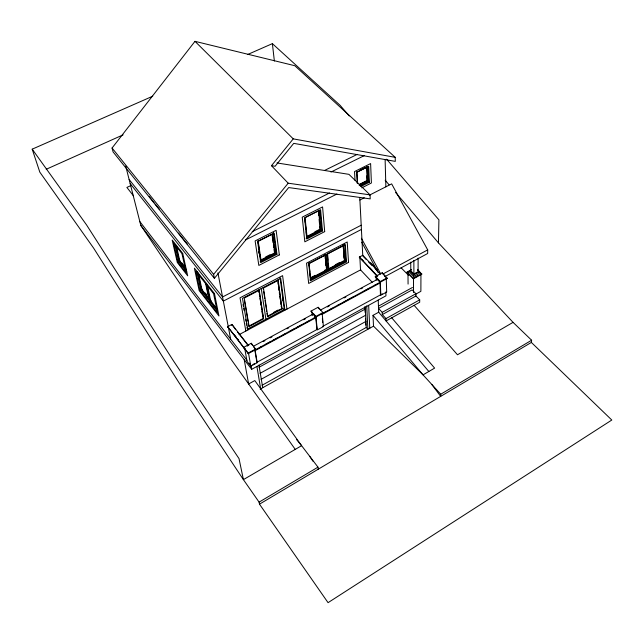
<?xml version="1.0" encoding="UTF-8"?>
<svg xmlns="http://www.w3.org/2000/svg" width="644" height="644" viewBox="0 0 644 644"><rect width="100%" height="100%" fill="white"/><g stroke="black" fill="none" stroke-linecap="round" stroke-linejoin="round"><path stroke-width="0.97" d="M418.117 258.099L418.101 271.696L413.899 273.982L410.792 270.858L410.743 262.124M419.695 299.854L419.695 302.253L386.078 320.954L385.998 318.571L382.295 314.578L382.222 312.356L378.535 308.396L412.16 289.889L415.919 293.736L415.919 295.974L419.695 299.854L385.998 318.571M420.943 274.135L420.878 291.329L415.984 294.034M411.347 269.707L407.161 271.977L407.169 272.557L413.359 278.82L421.756 274.231L417.61 269.506M369.567 195.092L391.649 183.87L427.697 249.88L427.664 253.503L384.862 276.622M531.356 342.431L611.8 420.033L328.062 602.663L259.492 504.163L531.356 342.431L531.614 340.225L513.051 322.354L438.451 242.869L438.91 219.829L386.585 159.181M428.84 371.475L378.688 312.219L373.021 315.343L423.036 374.864L440.738 394.225L440.681 396.374L431.81 384.46M276.96 162.948L348.951 174.347L370.042 194.858L370.211 198.883L288.689 187.565L214.396 278.329L113.086 151.928L112.064 148.023L194.987 41.337L294.807 65.712L395.215 157.345L395.295 161.378L293.72 143.362L275.109 166.273L271.47 165.709L293.245 138.871L395.215 157.345M214.396 278.329L213.615 274.376L288.19 183.194L370.042 194.858M259.492 504.163L259.089 502.135L317.983 467.15L301.609 445.688L254.807 380.572L248.632 383.977M440.738 394.225L531.614 340.225M513.051 322.354L457.49 354.764L414.148 305.337M262.076 385.257L366.251 327.474L365.204 307.236M260.16 389.137L373.504 326.154L373.021 315.343M382.222 312.356L415.919 293.736M261.078 379.34L365.937 321.404M382.295 314.578L415.919 295.974M260.071 373.335L365.623 315.254M259.041 367.257L365.301 309.031M378.455 306.158L412.458 287.474M413.722 276.429L419.316 273.37L419.325 271.832L413.714 274.891L413.722 276.429L409.592 272.259L409.576 270.722L411.178 269.852M252.794 364.568L254.557 363.602M256.312 362.644L317.114 329.454M322.394 326.564L382.311 293.857M244.648 348.042L247.03 361.332L250.814 366.227L257.222 362.725L254.976 349.426M413.359 278.82L413.351 278.24L421.756 273.652M415.968 276.856L417.626 275.946M125.709 166.096L140.819 225.44L251.691 369.31L385.957 295.829L385.837 291.933M253.599 346.697L255.837 349.539L251.257 343.26L243.682 347.341L248.246 353.653L387.108 278.482L382.182 272.782L375.267 276.501L380.177 282.233L375.267 276.501M259.266 347.8L261.029 346.85M265.433 344.459L270.73 341.594M272.493 340.644L277.781 337.778M283.07 334.912L284.833 333.954M290.122 331.097L294.533 328.706M296.296 327.756L301.585 324.89M306.882 322.024L308.645 321.066M313.934 318.2L315.697 317.251L316.035 317.637L255.177 350.594L254.855 350.191L256.908 362.322M325.421 311.986L321.903 313.894L322.242 314.28L380.371 282.797L380.016 282.426L380.467 294.863M330.71 309.12L332.465 308.17M337.754 305.312L339.509 304.354M343.912 301.972L345.675 301.022M347.438 300.064L349.201 299.114M350.956 298.156L352.719 297.206M364.166 291.007L365.929 290.058M367.692 289.1L369.455 288.15M374.736 285.284L376.499 284.334M407.169 272.557L409.681 271.188M253.398 346.279L313.29 313.95L315.971 317.041M320.366 310.126L377.553 279.263L380.346 282.193M263.179 341.634L264.942 340.684M270.222 337.834L271.977 336.884M286.942 328.802L288.705 327.852M303.67 319.77L305.433 318.82M327.458 306.922L329.221 305.972M344.162 297.906L345.925 296.956M360.865 288.882L362.628 287.932M248.246 353.653L248.141 353.065L255.74 348.951M315.673 316.526L322.926 312.598L318.208 307.22L310.98 311.108L315.729 317.122L310.98 311.108M380.161 281.629L387.092 277.878M247.151 346.118L248.834 345.208M375.291 277.105L377.883 275.713M383.003 273.974L427.697 249.88M239.085 334.647L360.785 269.756M273.853 312.284L278.063 310.038M258.896 289.889L263.316 318.426L248.826 326.138L249.131 326.524L263.629 318.804L259.21 290.267L244.269 298.067L249.131 326.524M267.743 316.615L263.452 288.061L278.2 280.365L282.056 308.999L267.743 316.615L267.437 316.236L281.742 308.621L277.878 279.987M244.857 349.209L227.662 326.677L231.937 324.423L248.471 345.514M376.812 275.938L359.344 257.093L362.749 255.29L376.611 269.707M227.783 327.265L228.314 326.983M359.376 257.697L359.827 256.835M310.996 277.556L315.23 275.326M324.536 270.424L326.226 269.538L326.886 270.255L310.802 278.731L308.887 262.953L309.184 265.843M335.283 264.764L339.686 262.446M328.553 268.846L344.427 260.474L343.357 244.986L344.765 260.828L328.883 269.2L327.571 253.744L343.695 245.34M309.877 280.06L345.804 261.118L344.645 243.987M309.217 263.316L325.542 254.799L326.886 270.255M361.421 229.433L223.339 301.102L130.16 183.58M217.157 310.03L210.089 300.973L211.143 300.434M361.204 225.207L222.55 296.964L129.114 179.459M199.978 290.46L195.889 271.269L213.607 293.712L217.439 312.879L199.978 290.46L201.54 289.663M265.674 256.972L270.061 254.726M314.884 231.8L319.134 229.626M205.5 282.877L208.922 299.484L201.419 289.872L202.466 289.341M272.315 234.521L274.787 252.851L260.731 260.047L259.87 254.267M306.705 236.517L320.326 229.554L318.587 210.145L318.933 210.508L320.664 229.916L307.043 236.887L305.055 217.511M261.053 260.426L275.109 253.229L272.517 233.933L258.188 241.162L261.053 260.426L260.401 259.669M260.096 261.834L276.3 253.535L273.499 232.484M306.077 238.288L321.783 230.246L320.004 210.033M276.96 254.283L260.748 262.599L257.608 241.589L274.167 233.233L276.96 254.283L275.648 252.794M359.851 200.034L364.263 197.788M359.4 185.359L367.652 181.206L367.032 167.094L357.009 172.085L357.605 183.363M360.197 185.85L368.674 181.584L368.038 166.699M360.873 186.51L369.358 182.236L368.69 166.361L356.639 172.359M361.735 187.855L371.403 182.985L370.614 163.576L354.522 171.578L355.005 180.296M305.924 217.068L318.933 210.508M245.428 239.979L336.884 194.053M359.545 184.281L366.967 180.545L366.758 175.844M359.062 185.021L367.305 180.875L366.686 166.764M252.255 231.663L329.503 192.999M360.004 170.088L365.011 167.601M178.034 262.301L173.655 243.102L181.954 253.623L186.229 272.815L178.034 262.301L179.563 261.536M185.939 270.045L179.418 261.697L180.441 261.19M330.96 172.045L364.174 155.663M324.504 170.475L357.259 154.367M131.4 185.335L126.884 187.436L133.566 195.937M46.223 169.275L123.101 134.854M259.089 502.135L243.408 479.635L178.943 382.617L93.613 248.109L39.815 172.141L32.2 149.167L152.749 96.198M247.538 54.555L272.38 43.639L340.137 105.35L349.298 115.968M367.99 180.924L369.358 182.236M366.967 180.545L367.652 181.206M357.009 172.085L356.663 171.755L357.219 183.266M373.504 326.154L423.036 374.864L434.62 368.11L391.737 317.806M194.987 41.337L293.245 138.871M417.61 270.086L421.756 274.231M409.576 270.722L413.714 274.891M407.161 271.977L413.351 278.24M401.099 267.783L408.699 275.487M387.108 278.482L382.182 272.782M370.638 262.728L377.368 269.715M375.017 268.427L377.086 270.585M366.267 259.524L362.781 255.893L359.787 197.732M368.36 261.697L371.846 265.32M376.724 270.399L380.21 274.03M361.872 259.54L363.216 260.941M369.254 267.252L371.942 270.061M359.344 257.093L377.464 276.034M271.47 165.709L288.19 183.194M376.732 277.83L380.322 281.597L380.813 295.234L386.674 292.038L386.263 278.385M372.232 282.249L360.535 269.892L359.916 258.397M320.664 229.916L319.988 229.192L319.722 226.277M327.297 269.812L327.949 270.528L326.572 254.396M366.251 327.474L367.885 329.277L366.71 305.868M318.273 307.816L319.448 309.16M258.188 241.162L257.858 240.784L258.292 243.674M313.62 313.797L315.335 315.785M385.176 180.215L389.073 184.804M395.577 192.443L438.451 242.869M283.666 308.718L284.93 310.207L280.72 278.377L242.466 298.325L247.924 329.937M282.056 308.999L281.162 306.278M263.452 288.061L263.13 287.683L263.428 289.647M296.538 439.538L301.609 445.688L243.408 479.635L239.013 458.592L173.308 360.648L86.554 224.925L32.2 149.167M112.064 148.023L213.615 274.376M149.271 196.629L154.069 202.61M155.268 204.108L159.462 209.34M178.493 233.08L187.597 244.422M252.48 345.273L251.257 343.26M235.712 329.696L231.937 324.423M237.556 332.038L247.956 345.321M181.632 262.704L184.007 265.739M205.356 293.036L206.507 294.509M185.858 269.031L179.934 261.44L176.392 245.799M208.873 298.47L201.942 289.607L198.851 274.948M216.505 308.243L210.612 300.708L207.416 285.075M186.671 271.551L179.056 261.786L175.136 244.511M217.318 310.819L201.017 289.929L197.153 271.696M234.416 334.816L236.243 337.166M237.467 338.736L238.691 340.306M227.662 326.677L244.752 348.629M243.682 347.341L248.141 353.065M139.853 221.625L246.966 360.262M249.228 363.2L251.031 365.526L251.691 369.31M295.258 449.399L228.604 355.874L140.819 225.44M309.724 456.33L312.912 461.16M361.389 238.232L380.773 274.046M361.799 242.345L378.028 272.332M175.651 245.074L179.418 261.697M197.7 272.283L201.419 289.872M206.684 284.366L210.089 300.973M206.12 283.746L209.67 301.014M217.93 272.895L230.649 339.147M231.397 324.705L231.51 325.292M244.197 359.585L248.673 384.186M248.471 352.944L250.814 366.227M245.839 331.048L240.027 297.818L282.603 275.64L286.95 309.128M243.038 304.467L243.384 306.447M243.722 308.42L244.068 310.4M245.606 319.287L245.944 321.267M246.29 323.24L246.628 325.212M246.974 327.192L247.312 329.164L284.294 309.458L280.076 277.636M244.462 300.627L247.988 321.235M248.318 323.199L248.656 325.156M256.916 366.557L260.691 388.839M258.928 365.1L262.72 387.72M258.727 290.492L259.033 292.465M259.339 294.429L259.645 296.401M259.951 298.365L260.257 300.337M260.562 302.302L261.021 305.256M261.327 307.22L261.633 309.192M261.939 311.157L262.857 317.065M261.231 288.52L265.924 319.247M258.526 251.337L258.808 253.245M263.726 291.619L264.764 298.51M265.062 300.482L266.688 311.318M266.986 313.282L267.437 316.236M258.574 245.597L259.58 252.343M272.114 235.116L272.501 238.006M272.766 239.938L273.153 242.828M273.41 244.76L273.805 247.658M274.062 249.582L274.457 252.48M277.958 282.579L278.224 284.551M278.627 287.514L279.021 290.476M279.295 292.457L279.56 294.429M279.826 296.401L280.229 299.363M280.494 301.336L280.897 304.298M282.346 298.768L282.611 300.756M273.982 240.349L274.239 242.265M275.262 249.92L275.519 251.836M317.983 467.15L318.233 469.218M272.38 43.639L274.368 61.027M311.897 311.809L312.3 315.665M304.918 219.081L305.312 222.953M305.61 225.859L305.908 228.773M306.206 231.679L306.608 235.551M309.482 268.733L309.78 271.623M310.078 274.513L310.48 278.369L326.556 269.892L325.212 254.444M315.914 316.454L317.283 329.929L323.409 326.58L322.129 313.089M315.697 317.251L316.953 329.543M322.354 318.627L322.716 322.411M322.926 312.598L322.982 313.193M318.418 211.723L318.764 215.611M319.11 219.491L319.464 223.371M324.962 255.048L325.301 258.912M325.55 261.81L325.888 265.674M327.482 256.28L327.812 260.144M328.142 264.016L328.472 267.88M343.019 244.631L343.292 248.504M343.558 252.376L343.96 258.188M364.858 306.625L365.164 312.477M365.47 318.329L365.824 325.164M368.658 305.401L369.761 328.239M366.38 167.376L366.46 169.259M376.136 277.202L376.249 280.124M377.553 279.263L377.569 279.866M378.221 300.144L378.696 312.461M385.112 159.35L385.877 186.881M407.974 272.645L408.079 284.093M413.859 260.401L413.899 273.982M413.48 278.216L413.529 292.521M346.472 261.826L310.521 280.792L308.758 263.758L345.313 244.696L346.472 261.826M348.549 262.382L308.669 283.457L306.528 263.179L347.213 241.991L348.549 262.382M322.467 230.963L306.753 239.021L304.58 217.881L320.607 209.791L322.467 230.963M279.335 254.903L258.832 265.425L255.121 240.92L276.123 230.327L279.335 254.903M324.697 231.623L304.829 241.822L302.237 217.165L322.58 206.917L324.697 231.623M182.719 253.406L172.19 240.083L177.309 262.478L187.686 275.801L182.719 253.406M214.484 293.616L194.383 268.178L199.173 290.565L218.944 315.971L214.484 293.616"/></g></svg>
